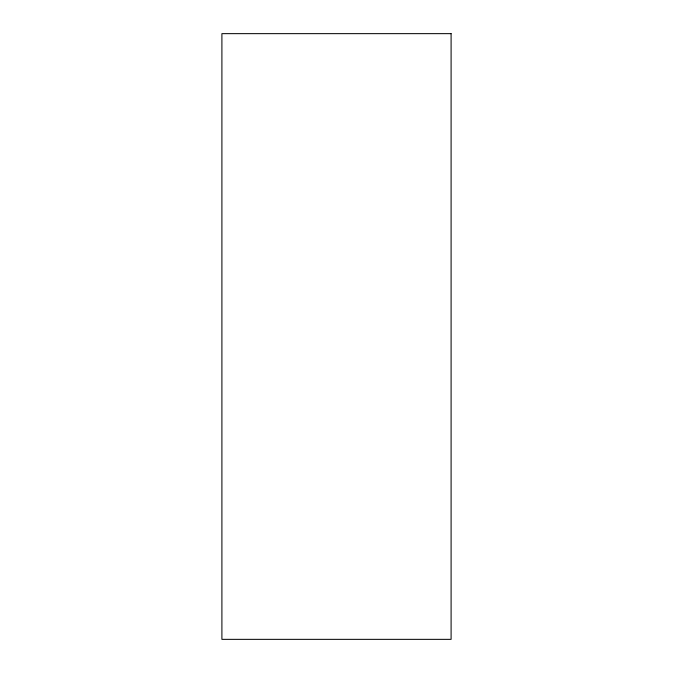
<?xml version="1.0" encoding="UTF-8"?>
<svg xmlns="http://www.w3.org/2000/svg" width="673" height="673" viewBox="0 0 673 673"><rect width="100%" height="100%" fill="white"/><g stroke="black" fill="none" stroke-linecap="round" stroke-linejoin="round"><path stroke-width="1.01" d="M451.095 33.65L221.905 33.65L221.905 639.35L451.095 639.35L451.095 33.65"/></g></svg>
